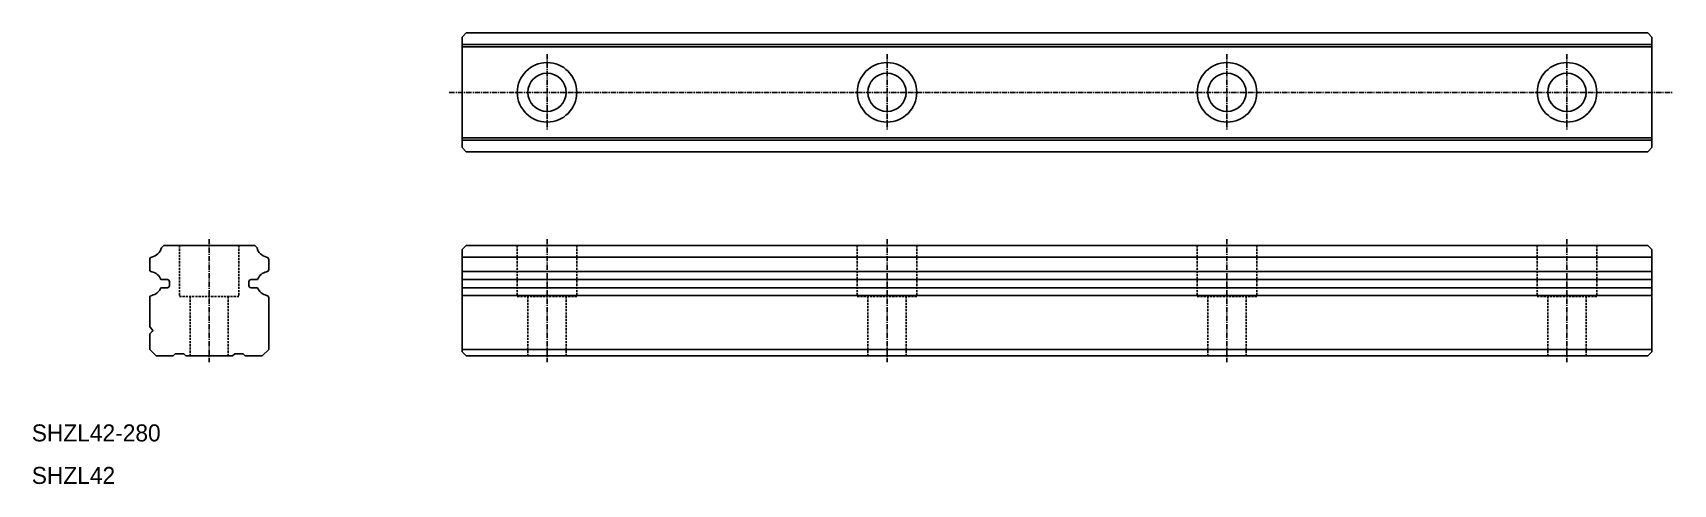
# Model space of a CAD drawing. Extents: x 10 to 396, y 10 to 116.
import ezdxf

# ---------------------------------------------------------------- set-up
doc = ezdxf.new("R2010")
doc.units = 0
doc.linetypes.add('CENTER', pattern=[2, 1.25, -0.25, 0.25, -0.25])
doc.linetypes.add('DASHED', pattern=[0.75, 0.5, -0.25])
doc.layers.get('0').update_dxf_attribs({"linetype": 'CONTINUOUS'})
doc.layers.add('CENTER', color=1, linetype='CENTER')

msp = doc.modelspace()

# ---------------------------------------------------------------- linework, layer by layer
at = {"color": 7, "linetype": 'CONTINUOUS'}
for p, q in [((111.25, 115.09), (112.25, 116.09)), ((112.25, 116.09), (390.25, 116.09)), ((391.25, 115.09), (390.25, 116.09)), ((111.25, 115.09), (111.25, 89.09)), ((111.25, 113.35), (391.25, 113.35)), ((111.25, 112.8), (391.25, 112.8)), ((391.25, 115.09), (391.25, 89.09)), ((111.25, 91.37), (391.25, 91.37)), ((111.25, 90.82), (391.25, 90.82)), ((111.25, 89.09), (112.25, 88.09)), ((391.25, 89.09), (390.25, 88.09)), ((112.25, 88.09), (390.25, 88.09)), ((41.04, 66.1), (40.49, 65.55)), ((41.04, 66.1), (62.46, 66.1)), ((63.01, 65.55), (62.46, 66.1)), ((111.25, 65.1), (112.25, 66.1)), ((390.25, 66.1), (112.25, 66.1)), ((390.25, 66.1), (391.25, 65.1)), ((37.75, 60.45), (37.75, 62.76)), ((65.75, 62.76), (65.75, 60.45)), ((111.25, 65.1), (111.25, 41.1)), ((111.25, 63.29), (391.25, 63.29)), ((391.25, 65.1), (391.25, 41.1)), ((40.37, 58.05), (41.9, 58.05)), ((61.6, 58.05), (63.13, 58.05)), ((111.25, 59.92), (391.25, 59.92)), ((111.25, 58.05), (391.25, 58.05)), ((40.37, 56.15), (41.9, 56.15)), ((42.4, 56.65), (42.4, 57.55)), ((61.1, 57.55), (61.1, 56.65)), ((61.6, 56.15), (63.13, 56.15)), ((111.25, 56.15), (391.25, 56.15)), ((111.25, 54.29), (391.25, 54.29)), ((37.75, 46.95), (37.75, 53.76)), ((65.75, 53.76), (65.75, 41.6)), ((37.75, 46.95), (38.35, 46.35)), ((38.35, 45.86), (37.75, 45.26)), ((37.75, 41.6), (37.75, 45.26)), ((37.75, 41.6), (39.25, 40.1)), ((39.25, 40.1), (43.25, 40.1)), ((43.75, 40.6), (43.25, 40.1)), ((43.75, 40.6), (45.75, 40.6)), ((45.75, 40.6), (46.25, 40.1)), ((46.25, 40.1), (57.25, 40.1)), ((57.25, 40.1), (57.75, 40.6)), ((57.75, 40.6), (59.75, 40.6)), ((60.25, 40.1), (59.75, 40.6)), ((60.25, 40.1), (64.25, 40.1)), ((64.25, 40.1), (65.75, 41.6)), ((111.25, 41.6), (391.25, 41.6)), ((111.25, 41.1), (112.25, 40.1)), ((112.25, 40.1), (390.25, 40.1)), ((390.25, 40.1), (391.25, 41.1))]:
    msp.add_line(p, q, dxfattribs=at)
at = {"color": 3, "linetype": 'DASHED'}
for p, q in [((44.75, 66.1), (44.75, 54.1)), ((58.75, 66.1), (58.75, 54.1)), ((124.25, 66.1), (124.25, 54.1)), ((138.25, 66.1), (138.25, 54.1)), ((204.25, 66.1), (204.25, 54.1)), ((218.25, 66.1), (218.25, 54.1)), ((284.25, 66.1), (284.25, 54.1)), ((298.25, 66.1), (298.25, 54.1)), ((364.25, 66.1), (364.25, 54.1)), ((378.25, 66.1), (378.25, 54.1)), ((44.75, 54.1), (58.75, 54.1)), ((47.25, 54.1), (47.25, 40.1)), ((56.25, 54.1), (56.25, 40.1)), ((124.25, 54.1), (138.25, 54.1)), ((126.75, 54.1), (126.75, 40.1)), ((135.75, 54.1), (135.75, 40.1)), ((204.25, 54.1), (218.25, 54.1)), ((206.75, 54.1), (206.75, 40.1)), ((215.75, 54.1), (215.75, 40.1)), ((284.25, 54.1), (298.25, 54.1)), ((286.75, 54.1), (286.75, 40.1)), ((295.75, 54.1), (295.75, 40.1)), ((364.25, 54.1), (378.25, 54.1)), ((366.75, 54.1), (366.75, 40.1)), ((375.75, 54.1), (375.75, 40.1))]:
    msp.add_line(p, q, dxfattribs=at)
at = {"color": 7, "linetype": 'CONTINUOUS'}
for centre, radius in [((131.25, 102.09), 7), ((211.25, 102.09), 7), ((291.25, 102.09), 7), ((371.25, 102.09), 7), ((131.25, 102.09), 4.5), ((211.25, 102.09), 4.5), ((291.25, 102.09), 4.5), ((371.25, 102.09), 4.5)]:
    msp.add_circle(centre, radius, dxfattribs=at)
for centre, radius, start, end in [((38.35, 62.76), 0.6, 101.2696, 180), ((37.67, 66.18), 2.89, 281.2696, 347.5061), ((65.83, 66.18), 2.89, 192.4939, 258.7305), ((65.15, 62.76), 0.6, 359.9999, 78.7304), ((38.35, 60.45), 0.6, 180.0001, 258.7305), ((37.67, 57.03), 2.89, 20.7806, 78.7304), ((41.9, 57.55), 0.5, 0, 90), ((61.6, 57.55), 0.5, 90, 180), ((65.83, 57.03), 2.89, 101.2695, 159.2194), ((65.15, 60.45), 0.6, 281.2696, 360), ((38.35, 53.76), 0.6, 101.2695, 179.9999), ((37.67, 57.18), 2.89, 281.2696, 339.2194), ((41.9, 56.65), 0.5, 270, 0), ((61.6, 56.65), 0.5, 180, 270), ((65.83, 57.18), 2.89, 200.7806, 258.7305), ((65.15, 53.76), 0.6, 0, 78.7304), ((38.1, 46.1), 0.35, 315, 45)]:
    msp.add_arc(centre, radius, start, end, dxfattribs=at)
at = {"layer": 'CENTER', "color": 1, "linetype": 'CENTER'}
for p, q in [((131.25, 111.09), (131.25, 93.09)), ((211.25, 111.09), (211.25, 93.09)), ((291.25, 111.09), (291.25, 93.09)), ((371.25, 111.09), (371.25, 93.09)), ((108.25, 102.09), (396.25, 102.09)), ((51.75, 67.6), (51.75, 38.6)), ((131.25, 67.6), (131.25, 38.6)), ((211.25, 67.6), (211.25, 38.6)), ((291.25, 67.6), (291.25, 38.6)), ((371.25, 67.6), (371.25, 38.6))]:
    msp.add_line(p, q, dxfattribs=at)

# ---------------------------------------------------------------- texts
at = {"color": 7, "linetype": 'CONTINUOUS'}
for s, p in [('SHZL42-280', (10, 20)), ('SHZL42', (10, 10))]:
    msp.add_text(s, height=4, dxfattribs=at).set_placement(p)

doc.saveas('drawing.dxf')
